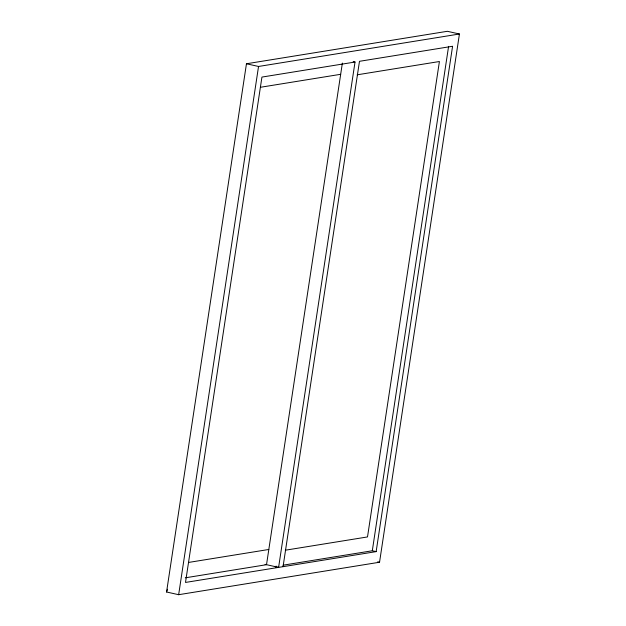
<?xml version="1.0" encoding="UTF-8"?>
<svg xmlns="http://www.w3.org/2000/svg" width="626" height="626" viewBox="0 0 626 626"><rect width="100%" height="100%" fill="white"/><g stroke="black" fill="none" stroke-linecap="round" stroke-linejoin="round"><path stroke-width="0.94" d="M166.563 592L246.456 63.766L447.347 31.3L459.437 34L379.544 562.234L178.653 594.7L166.563 592L167.494 589.23M178.653 594.7L258.538 66.466L459.437 34M342.375 63.069L266.519 564.691L185.273 577.821M275.769 567.078L278.601 567.391L355.028 62.029L353.174 61.614M283.054 566.671L359.48 61.309L452.582 46.261L376.148 551.623L185.507 582.438L261.934 77.076L355.028 62.029M283.046 565.192L372.306 550.77L448.592 46.371M260.393 87.28L340.677 74.306M357.196 74.807L439.413 61.52L367.509 536.936L285.3 550.215M188.528 562.445L268.82 549.471M274.759 566.53L276.535 566.24M246.456 63.766L258.538 66.466M372.306 550.77L376.148 551.623M377.689 561.819L379.544 562.234M265.048 564.362L278.601 567.391"/></g></svg>
